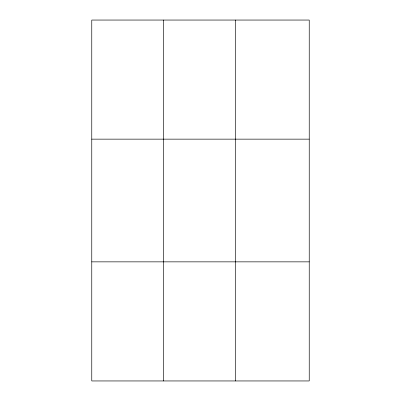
<?xml version="1.0" encoding="UTF-8"?>
<svg xmlns="http://www.w3.org/2000/svg" width="401" height="401" viewBox="0 0 401 401"><rect width="100%" height="100%" fill="white"/><g stroke="black" fill="none" stroke-linecap="round" stroke-linejoin="round"><path stroke-width="0.6" d="M163.528 380.95L163.528 20.05M235.297 380.95L235.297 20.05M309.236 139.147L309.236 20.05L91.764 20.05L91.764 380.95L309.236 380.95L309.236 139.147L91.764 139.147M91.764 261.853L309.236 261.853"/></g></svg>
